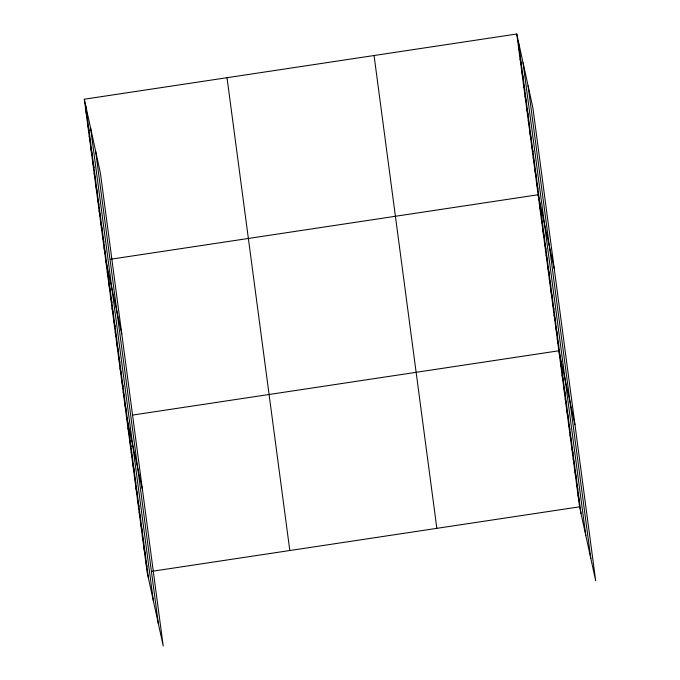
<?xml version="1.0" encoding="UTF-8"?>
<svg xmlns="http://www.w3.org/2000/svg" width="680" height="680" viewBox="0 0 680 680"><rect width="100%" height="100%" fill="white"/><g stroke="black" fill="none" stroke-linecap="round" stroke-linejoin="round"><path stroke-width="1.02" d="M84.311 99.221L100.436 173.179L163.217 646L147.093 572.042L84.311 99.221L516.783 34L532.908 107.959L595.688 580.779L579.564 506.821L516.783 34M110.755 259.216L538.126 194.76L554.251 268.719M132.489 415.089L558.841 350.786L574.965 424.745M152.192 571.277L579.564 506.821M518.423 46.367L519.851 52.921M520.064 58.735L521.492 65.288M521.704 71.094L523.141 77.647M523.354 83.462L524.781 90.015M524.994 95.829L526.422 102.382M526.635 108.197L528.062 114.75M528.275 120.564L529.703 127.118M529.915 132.931L531.343 139.485M531.556 145.291L532.992 151.844M533.205 157.658L534.633 164.212M534.846 170.025L536.274 176.579M536.486 182.393L537.914 188.946M539.725 206.762L541.152 213.316M541.314 218.764L542.742 225.318M542.912 230.767L544.34 237.32M544.501 242.769L545.929 249.322M546.091 254.77L547.527 261.324M547.689 266.773L549.117 273.326M549.279 278.774L550.715 285.328M550.876 290.776L552.304 297.33M552.466 302.778L553.894 309.332M554.064 314.78L555.492 321.334M555.654 326.782L557.082 333.336M557.251 338.784L558.679 345.338M560.439 362.788L561.867 369.342M562.029 374.791L563.457 381.344M563.626 386.793L565.054 393.346M565.216 398.803L566.644 405.348M566.814 410.805L568.242 417.358M568.404 422.807L569.832 429.361M570.001 434.809L571.429 441.363M571.591 446.811L573.019 453.364M573.189 458.813L574.617 465.366M574.779 470.815L576.207 477.368M576.376 482.817L577.804 489.37M577.966 494.819L579.394 501.373M85.96 111.588L87.388 118.142M87.601 123.956L89.029 130.509M89.241 136.323L90.669 142.876M90.882 148.691L92.31 155.244M92.522 161.049L93.951 167.603M94.163 173.417L95.591 179.97M95.812 185.784L97.24 192.338M97.453 198.152L98.88 204.706M99.093 210.519L100.521 217.073M100.734 222.887L102.161 229.44M102.374 235.246L103.802 241.8M104.014 247.613L105.442 254.167M105.655 259.981L121.788 333.94M107.253 271.983L108.681 278.536M108.843 283.985L110.279 290.538M110.441 295.987L111.869 302.541M112.03 307.989L113.458 314.543M113.628 319.991L115.056 326.545M115.218 331.993L116.645 338.546M116.816 343.995L118.244 350.548M118.405 355.997L119.833 362.55M120.003 368.007L121.431 374.552M121.593 380.01L123.02 386.563M123.191 392.012L124.619 398.565M124.78 404.013L126.208 410.567M126.378 416.015L142.502 489.965M127.968 428.017L129.395 434.571M129.566 440.019L130.994 446.573M131.155 452.021L132.583 458.575M132.753 464.023L134.181 470.577M134.343 476.025L135.77 482.579M135.941 488.027L137.369 494.581M137.53 500.029L138.958 506.583M139.128 512.031L140.556 518.585M140.718 524.034L142.145 530.587M142.307 536.035L143.744 542.589M143.905 548.038L145.333 554.591M145.494 560.039L146.931 566.593M528.062 85.714L590.835 558.535M523.064 62.798L585.837 535.619M518.211 40.553L580.992 513.375M374.068 55.522L436.849 528.343M227.026 77.698L289.808 550.519M95.591 150.934L158.363 623.755M90.593 128.019L153.374 600.84M85.748 105.774L148.52 578.595"/></g></svg>
